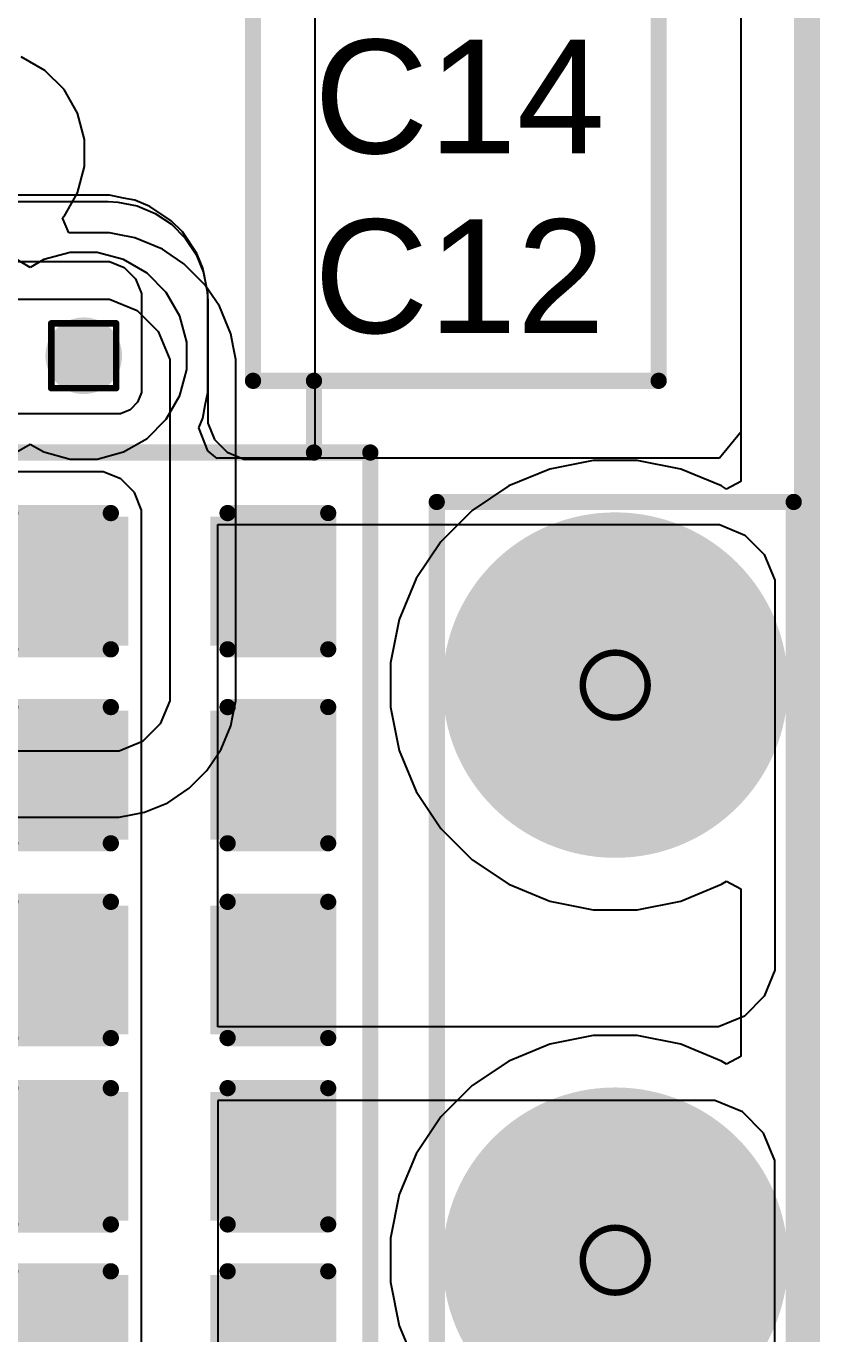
# Model space of a CAD drawing. Header units: inches. Extents: x -9 to 196, y -9 to 68.
# Drawn here: x 48.39 to 54.6, y 10.92 to 21.16 of the extents above; entities that cross this region are included whole.
import ezdxf

# ---------------------------------------------------------------- set-up
doc = ezdxf.new("R2010")
doc.units = ezdxf.units.IN
for name, color, linetype in [('Board Outline', 216, 'Continuous'), ('Bottom Layer', 5, 'Continuous'), ('Bottom Solder', 6, 'Continuous'), ('Drill Drawing', 1, 'Continuous'), ('Ground', 16, 'Continuous'), ('Multi-Layer', 9, 'Continuous'), ('Pad Holes', 156, 'Continuous'), ('Power 3V3', 76, 'Continuous'), ('Top Layer', 1, 'Continuous'), ('Top Overlay', 2, 'Continuous'), ('Top Paste', 8, 'Continuous'), ('Top Solder', 216, 'Continuous'), ('Via Holes', 16, 'Continuous')]:
    doc.layers.add(name, color=color, linetype=linetype)
doc.styles.add('Arial', font='', dxfattribs={"height": 0.2})
doc.styles.get('Arial').set_extended_font_data('Arial')

# ---------------------------------------------------------------- blocks, each defined once
blk = doc.blocks.new('WR483245_15F5_G_27')
at = {"layer": 'Bottom Layer'}
h = blk.add_hatch(color=5, dxfattribs=at)
edge = h.paths.add_edge_path()
edge.add_arc((-2.25, 0), 1.25, 0, 360)
h = blk.add_hatch(color=5, dxfattribs=at)
edge = h.paths.add_edge_path()
edge.add_arc((2.25, 0), 1.25, 0, 360)
at = {"layer": 'Bottom Solder'}
h = blk.add_hatch(color=6, dxfattribs=at)
edge = h.paths.add_edge_path()
edge.add_arc((-2.25, 0), 1.3516, 0, 360)
h = blk.add_hatch(color=6, dxfattribs=at)
edge = h.paths.add_edge_path()
edge.add_arc((2.25, 0), 1.3516, 0, 360)
at = {"layer": 'Ground'}
h = blk.add_hatch(color=16, dxfattribs=at)
edge = h.paths.add_edge_path()
edge.add_arc((-2.25, 0), 1.25, 0, 360)
h = blk.add_hatch(color=16, dxfattribs=at)
edge = h.paths.add_edge_path()
edge.add_arc((2.25, 0), 1.25, 0, 360)
at = {"layer": 'Multi-Layer'}
h = blk.add_hatch(color=9, dxfattribs=at)
edge = h.paths.add_edge_path()
edge.add_arc((-2.25, 0), 1.25, 0, 360)
h = blk.add_hatch(color=9, dxfattribs=at)
edge = h.paths.add_edge_path()
edge.add_arc((2.25, 0), 1.25, 0, 360)
at = {"layer": 'Pad Holes'}
h = blk.add_hatch(color=7, dxfattribs=at)
edge = h.paths.add_edge_path()
edge.add_arc((-2.25, 0), 0.6, 0, 360)
h = blk.add_hatch(color=7, dxfattribs=at)
edge = h.paths.add_edge_path()
edge.add_arc((2.25, 0), 0.6, 0, 360)
at = {"layer": 'Power 3V3'}
h = blk.add_hatch(color=76, dxfattribs=at)
edge = h.paths.add_edge_path()
edge.add_arc((-2.25, 0), 1.25, 0, 360)
h = blk.add_hatch(color=76, dxfattribs=at)
edge = h.paths.add_edge_path()
edge.add_arc((2.25, 0), 1.25, 0, 360)
at = {"layer": 'Top Layer'}
h = blk.add_hatch(color=1, dxfattribs=at)
edge = h.paths.add_edge_path()
edge.add_arc((-2.25, 0), 1.25, 0, 360)
h = blk.add_hatch(color=1, dxfattribs=at)
edge = h.paths.add_edge_path()
edge.add_arc((2.25, 0), 1.25, 0, 360)
at = {"layer": 'Top Solder'}
h = blk.add_hatch(color=216, dxfattribs=at)
edge = h.paths.add_edge_path()
edge.add_arc((-2.25, 0), 1.3516, 0, 360)
h = blk.add_hatch(color=216, dxfattribs=at)
edge = h.paths.add_edge_path()
edge.add_arc((2.25, 0), 1.3516, 0, 360)
at = {"layer": 'Top Overlay'}
for points in [[(-3.683, 1.397, 0.127, 0.127, 0), (3.683, 1.397, 0.127, 0.127, 0)], [(-3.683, 1.397, 0.127, 0.127, 0), (-3.683, -1.397, 0.127, 0.127, 0)], [(3.683, 1.397, 0.127, 0.127, 0), (3.683, -1.397, 0.127, 0.127, 0)], [(-3.683, -1.397, 0.127, 0.127, 0), (3.683, -1.397, 0.127, 0.127, 0)]]:
    blk.add_lwpolyline(points, format="xyseb", dxfattribs=at)
for points in [[(-3.71475, 1.397, 0.0635, 0.0635, 1), (-3.65125, 1.397, 0.0635, 0.0635, 1)], [(-3.71475, 1.397, 0.0635, 0.0635, 1), (-3.65125, 1.397, 0.0635, 0.0635, 1)], [(3.65125, 1.397, 0.0635, 0.0635, 1), (3.71475, 1.397, 0.0635, 0.0635, 1)], [(3.65125, 1.397, 0.0635, 0.0635, 1), (3.71475, 1.397, 0.0635, 0.0635, 1)], [(-3.71475, -1.397, 0.0635, 0.0635, 1), (-3.65125, -1.397, 0.0635, 0.0635, 1)], [(-3.71475, -1.397, 0.0635, 0.0635, 1), (-3.65125, -1.397, 0.0635, 0.0635, 1)], [(3.65125, -1.397, 0.0635, 0.0635, 1), (3.71475, -1.397, 0.0635, 0.0635, 1)], [(3.65125, -1.397, 0.0635, 0.0635, 1), (3.71475, -1.397, 0.0635, 0.0635, 1)]]:
    blk.add_lwpolyline(points, format="xyseb", close=True, dxfattribs=at)
blk = doc.blocks.new('C___0603_50')
at = {"layer": 'Top Layer'}
for points in [[(-0.381, 0.445), (-0.381, -0.445), (-1.143, -0.445), (-1.143, 0.445)], [(1.143, 0.445), (1.143, -0.445), (0.381, -0.445), (0.381, 0.445)]]:
    blk.add_hatch(color=1, dxfattribs=at).paths.add_polyline_path(points)
at = {"layer": 'Top Paste'}
for points in [[(-0.381, 0.445), (-0.381, -0.445), (-1.143, -0.445), (-1.143, 0.445)], [(1.143, 0.445), (1.143, -0.445), (0.381, -0.445), (0.381, 0.445)]]:
    blk.add_hatch(color=8, dxfattribs=at).paths.add_polyline_path(points)
at = {"layer": 'Top Solder'}
for points in [[(-0.321, 0.504), (-0.321, -0.504), (-1.203, -0.504), (-1.203, 0.504)], [(1.203, 0.504), (1.203, -0.504), (0.321, -0.504), (0.321, 0.504)]]:
    blk.add_hatch(color=216, dxfattribs=at).paths.add_polyline_path(points)
at = {"layer": 'Top Overlay'}
for points in [[(-1.245, 0.533, 0.127, 0.127, 0), (-1.245, -0.533, 0.127, 0.127, 0)], [(-0.457, 0.533, 0.127, 0.127, 0), (-1.245, 0.533, 0.127, 0.127, 0)], [(1.245, 0.533, 0.127, 0.127, 0), (0.457, 0.533, 0.127, 0.127, 0)], [(1.245, 0.533, 0.127, 0.127, 0), (1.245, -0.533, 0.127, 0.127, 0)], [(-0.457, -0.533, 0.127, 0.127, 0), (-1.245, -0.533, 0.127, 0.127, 0)], [(1.245, -0.533, 0.127, 0.127, 0), (0.457, -0.533, 0.127, 0.127, 0)]]:
    blk.add_lwpolyline(points, format="xyseb", dxfattribs=at)
for points in [[(-1.276, 0.533, 0.0635, 0.0635, 1), (-1.213, 0.533, 0.0635, 0.0635, 1)], [(-1.276, 0.533, 0.0635, 0.0635, 1), (-1.213, 0.533, 0.0635, 0.0635, 1)], [(-0.489, 0.533, 0.0635, 0.0635, 1), (-0.425, 0.533, 0.0635, 0.0635, 1)], [(0.425, 0.533, 0.0635, 0.0635, 1), (0.489, 0.533, 0.0635, 0.0635, 1)], [(1.213, 0.533, 0.0635, 0.0635, 1), (1.276, 0.533, 0.0635, 0.0635, 1)], [(1.213, 0.533, 0.0635, 0.0635, 1), (1.276, 0.533, 0.0635, 0.0635, 1)], [(-1.276, -0.533, 0.0635, 0.0635, 1), (-1.213, -0.533, 0.0635, 0.0635, 1)], [(-1.276, -0.533, 0.0635, 0.0635, 1), (-1.213, -0.533, 0.0635, 0.0635, 1)], [(-0.489, -0.533, 0.0635, 0.0635, 1), (-0.425, -0.533, 0.0635, 0.0635, 1)], [(0.425, -0.533, 0.0635, 0.0635, 1), (0.489, -0.533, 0.0635, 0.0635, 1)], [(1.213, -0.533, 0.0635, 0.0635, 1), (1.276, -0.533, 0.0635, 0.0635, 1)], [(1.213, -0.533, 0.0635, 0.0635, 1), (1.276, -0.533, 0.0635, 0.0635, 1)]]:
    blk.add_lwpolyline(points, format="xyseb", close=True, dxfattribs=at)
blk = doc.blocks.new('C___0603_52')
at = {"layer": 'Top Layer'}
for points in [[(-0.381, 0.445), (-0.381, -0.445), (-1.143, -0.445), (-1.143, 0.445)], [(1.143, 0.445), (1.143, -0.445), (0.381, -0.445), (0.381, 0.445)]]:
    blk.add_hatch(color=1, dxfattribs=at).paths.add_polyline_path(points)
at = {"layer": 'Top Paste'}
for points in [[(-0.381, 0.445), (-0.381, -0.445), (-1.143, -0.445), (-1.143, 0.445)], [(1.143, 0.445), (1.143, -0.445), (0.381, -0.445), (0.381, 0.445)]]:
    blk.add_hatch(color=8, dxfattribs=at).paths.add_polyline_path(points)
at = {"layer": 'Top Solder'}
for points in [[(-0.321, 0.504), (-0.321, -0.504), (-1.203, -0.504), (-1.203, 0.504)], [(1.203, 0.504), (1.203, -0.504), (0.321, -0.504), (0.321, 0.504)]]:
    blk.add_hatch(color=216, dxfattribs=at).paths.add_polyline_path(points)
at = {"layer": 'Top Overlay'}
for points in [[(-1.245, 0.533, 0.127, 0.127, 0), (-1.245, -0.533, 0.127, 0.127, 0)], [(-0.457, 0.533, 0.127, 0.127, 0), (-1.245, 0.533, 0.127, 0.127, 0)], [(1.245, 0.533, 0.127, 0.127, 0), (0.457, 0.533, 0.127, 0.127, 0)], [(1.245, 0.533, 0.127, 0.127, 0), (1.245, -0.533, 0.127, 0.127, 0)], [(-0.457, -0.533, 0.127, 0.127, 0), (-1.245, -0.533, 0.127, 0.127, 0)], [(1.245, -0.533, 0.127, 0.127, 0), (0.457, -0.533, 0.127, 0.127, 0)]]:
    blk.add_lwpolyline(points, format="xyseb", dxfattribs=at)
for points in [[(-1.276, 0.533, 0.0635, 0.0635, 1), (-1.213, 0.533, 0.0635, 0.0635, 1)], [(-1.276, 0.533, 0.0635, 0.0635, 1), (-1.213, 0.533, 0.0635, 0.0635, 1)], [(-0.489, 0.533, 0.0635, 0.0635, 1), (-0.425, 0.533, 0.0635, 0.0635, 1)], [(0.425, 0.533, 0.0635, 0.0635, 1), (0.489, 0.533, 0.0635, 0.0635, 1)], [(1.213, 0.533, 0.0635, 0.0635, 1), (1.276, 0.533, 0.0635, 0.0635, 1)], [(1.213, 0.533, 0.0635, 0.0635, 1), (1.276, 0.533, 0.0635, 0.0635, 1)], [(-1.276, -0.533, 0.0635, 0.0635, 1), (-1.213, -0.533, 0.0635, 0.0635, 1)], [(-1.276, -0.533, 0.0635, 0.0635, 1), (-1.213, -0.533, 0.0635, 0.0635, 1)], [(-0.489, -0.533, 0.0635, 0.0635, 1), (-0.425, -0.533, 0.0635, 0.0635, 1)], [(0.425, -0.533, 0.0635, 0.0635, 1), (0.489, -0.533, 0.0635, 0.0635, 1)], [(1.213, -0.533, 0.0635, 0.0635, 1), (1.276, -0.533, 0.0635, 0.0635, 1)], [(1.213, -0.533, 0.0635, 0.0635, 1), (1.276, -0.533, 0.0635, 0.0635, 1)]]:
    blk.add_lwpolyline(points, format="xyseb", close=True, dxfattribs=at)
blk = doc.blocks.new('C___0603_53')
at = {"layer": 'Top Layer'}
for points in [[(-0.381, 0.445), (-0.381, -0.445), (-1.143, -0.445), (-1.143, 0.445)], [(1.143, 0.445), (1.143, -0.445), (0.381, -0.445), (0.381, 0.445)]]:
    blk.add_hatch(color=1, dxfattribs=at).paths.add_polyline_path(points)
at = {"layer": 'Top Paste'}
for points in [[(-0.381, 0.445), (-0.381, -0.445), (-1.143, -0.445), (-1.143, 0.445)], [(1.143, 0.445), (1.143, -0.445), (0.381, -0.445), (0.381, 0.445)]]:
    blk.add_hatch(color=8, dxfattribs=at).paths.add_polyline_path(points)
at = {"layer": 'Top Solder'}
for points in [[(-0.321, 0.504), (-0.321, -0.504), (-1.203, -0.504), (-1.203, 0.504)], [(1.203, 0.504), (1.203, -0.504), (0.321, -0.504), (0.321, 0.504)]]:
    blk.add_hatch(color=216, dxfattribs=at).paths.add_polyline_path(points)
at = {"layer": 'Top Overlay'}
for points in [[(-1.245, 0.533, 0.127, 0.127, 0), (-1.245, -0.533, 0.127, 0.127, 0)], [(-0.457, 0.533, 0.127, 0.127, 0), (-1.245, 0.533, 0.127, 0.127, 0)], [(1.245, 0.533, 0.127, 0.127, 0), (0.457, 0.533, 0.127, 0.127, 0)], [(1.245, 0.533, 0.127, 0.127, 0), (1.245, -0.533, 0.127, 0.127, 0)], [(-0.457, -0.533, 0.127, 0.127, 0), (-1.245, -0.533, 0.127, 0.127, 0)], [(1.245, -0.533, 0.127, 0.127, 0), (0.457, -0.533, 0.127, 0.127, 0)]]:
    blk.add_lwpolyline(points, format="xyseb", dxfattribs=at)
for points in [[(-1.276, 0.533, 0.0635, 0.0635, 1), (-1.213, 0.533, 0.0635, 0.0635, 1)], [(-1.276, 0.533, 0.0635, 0.0635, 1), (-1.213, 0.533, 0.0635, 0.0635, 1)], [(-0.489, 0.533, 0.0635, 0.0635, 1), (-0.425, 0.533, 0.0635, 0.0635, 1)], [(0.425, 0.533, 0.0635, 0.0635, 1), (0.489, 0.533, 0.0635, 0.0635, 1)], [(1.213, 0.533, 0.0635, 0.0635, 1), (1.276, 0.533, 0.0635, 0.0635, 1)], [(1.213, 0.533, 0.0635, 0.0635, 1), (1.276, 0.533, 0.0635, 0.0635, 1)], [(-1.276, -0.533, 0.0635, 0.0635, 1), (-1.213, -0.533, 0.0635, 0.0635, 1)], [(-1.276, -0.533, 0.0635, 0.0635, 1), (-1.213, -0.533, 0.0635, 0.0635, 1)], [(-0.489, -0.533, 0.0635, 0.0635, 1), (-0.425, -0.533, 0.0635, 0.0635, 1)], [(0.425, -0.533, 0.0635, 0.0635, 1), (0.489, -0.533, 0.0635, 0.0635, 1)], [(1.213, -0.533, 0.0635, 0.0635, 1), (1.276, -0.533, 0.0635, 0.0635, 1)], [(1.213, -0.533, 0.0635, 0.0635, 1), (1.276, -0.533, 0.0635, 0.0635, 1)]]:
    blk.add_lwpolyline(points, format="xyseb", close=True, dxfattribs=at)
blk = doc.blocks.new('C___0603_55')
at = {"layer": 'Top Layer'}
for points in [[(-0.381, 0.445), (-0.381, -0.445), (-1.143, -0.445), (-1.143, 0.445)], [(1.143, 0.445), (1.143, -0.445), (0.381, -0.445), (0.381, 0.445)]]:
    blk.add_hatch(color=1, dxfattribs=at).paths.add_polyline_path(points)
at = {"layer": 'Top Paste'}
for points in [[(-0.381, 0.445), (-0.381, -0.445), (-1.143, -0.445), (-1.143, 0.445)], [(1.143, 0.445), (1.143, -0.445), (0.381, -0.445), (0.381, 0.445)]]:
    blk.add_hatch(color=8, dxfattribs=at).paths.add_polyline_path(points)
at = {"layer": 'Top Solder'}
for points in [[(-0.321, 0.504), (-0.321, -0.504), (-1.203, -0.504), (-1.203, 0.504)], [(1.203, 0.504), (1.203, -0.504), (0.321, -0.504), (0.321, 0.504)]]:
    blk.add_hatch(color=216, dxfattribs=at).paths.add_polyline_path(points)
at = {"layer": 'Top Overlay'}
for points in [[(-1.245, 0.533, 0.127, 0.127, 0), (-1.245, -0.533, 0.127, 0.127, 0)], [(-0.457, 0.533, 0.127, 0.127, 0), (-1.245, 0.533, 0.127, 0.127, 0)], [(1.245, 0.533, 0.127, 0.127, 0), (0.457, 0.533, 0.127, 0.127, 0)], [(1.245, 0.533, 0.127, 0.127, 0), (1.245, -0.533, 0.127, 0.127, 0)], [(-0.457, -0.533, 0.127, 0.127, 0), (-1.245, -0.533, 0.127, 0.127, 0)], [(1.245, -0.533, 0.127, 0.127, 0), (0.457, -0.533, 0.127, 0.127, 0)]]:
    blk.add_lwpolyline(points, format="xyseb", dxfattribs=at)
for points in [[(-1.276, 0.533, 0.0635, 0.0635, 1), (-1.213, 0.533, 0.0635, 0.0635, 1)], [(-1.276, 0.533, 0.0635, 0.0635, 1), (-1.213, 0.533, 0.0635, 0.0635, 1)], [(-0.489, 0.533, 0.0635, 0.0635, 1), (-0.425, 0.533, 0.0635, 0.0635, 1)], [(0.425, 0.533, 0.0635, 0.0635, 1), (0.489, 0.533, 0.0635, 0.0635, 1)], [(1.213, 0.533, 0.0635, 0.0635, 1), (1.276, 0.533, 0.0635, 0.0635, 1)], [(1.213, 0.533, 0.0635, 0.0635, 1), (1.276, 0.533, 0.0635, 0.0635, 1)], [(-1.276, -0.533, 0.0635, 0.0635, 1), (-1.213, -0.533, 0.0635, 0.0635, 1)], [(-1.276, -0.533, 0.0635, 0.0635, 1), (-1.213, -0.533, 0.0635, 0.0635, 1)], [(-0.489, -0.533, 0.0635, 0.0635, 1), (-0.425, -0.533, 0.0635, 0.0635, 1)], [(0.425, -0.533, 0.0635, 0.0635, 1), (0.489, -0.533, 0.0635, 0.0635, 1)], [(1.213, -0.533, 0.0635, 0.0635, 1), (1.276, -0.533, 0.0635, 0.0635, 1)], [(1.213, -0.533, 0.0635, 0.0635, 1), (1.276, -0.533, 0.0635, 0.0635, 1)]]:
    blk.add_lwpolyline(points, format="xyseb", close=True, dxfattribs=at)
blk = doc.blocks.new('C___0603_61')
at = {"layer": 'Top Layer'}
for points in [[(-0.381, 0.445), (-0.381, -0.445), (-1.143, -0.445), (-1.143, 0.445)], [(1.143, 0.445), (1.143, -0.445), (0.381, -0.445), (0.381, 0.445)]]:
    blk.add_hatch(color=1, dxfattribs=at).paths.add_polyline_path(points)
at = {"layer": 'Top Paste'}
for points in [[(-0.381, 0.445), (-0.381, -0.445), (-1.143, -0.445), (-1.143, 0.445)], [(1.143, 0.445), (1.143, -0.445), (0.381, -0.445), (0.381, 0.445)]]:
    blk.add_hatch(color=8, dxfattribs=at).paths.add_polyline_path(points)
at = {"layer": 'Top Solder'}
for points in [[(-0.321, 0.504), (-0.321, -0.504), (-1.203, -0.504), (-1.203, 0.504)], [(1.203, 0.504), (1.203, -0.504), (0.321, -0.504), (0.321, 0.504)]]:
    blk.add_hatch(color=216, dxfattribs=at).paths.add_polyline_path(points)
at = {"layer": 'Top Overlay'}
for points in [[(-1.245, 0.533, 0.127, 0.127, 0), (-1.245, -0.533, 0.127, 0.127, 0)], [(-0.457, 0.533, 0.127, 0.127, 0), (-1.245, 0.533, 0.127, 0.127, 0)], [(1.245, 0.533, 0.127, 0.127, 0), (0.457, 0.533, 0.127, 0.127, 0)], [(1.245, 0.533, 0.127, 0.127, 0), (1.245, -0.533, 0.127, 0.127, 0)], [(-0.457, -0.533, 0.127, 0.127, 0), (-1.245, -0.533, 0.127, 0.127, 0)], [(1.245, -0.533, 0.127, 0.127, 0), (0.457, -0.533, 0.127, 0.127, 0)]]:
    blk.add_lwpolyline(points, format="xyseb", dxfattribs=at)
for points in [[(-1.276, 0.533, 0.0635, 0.0635, 1), (-1.213, 0.533, 0.0635, 0.0635, 1)], [(-1.276, 0.533, 0.0635, 0.0635, 1), (-1.213, 0.533, 0.0635, 0.0635, 1)], [(-0.489, 0.533, 0.0635, 0.0635, 1), (-0.425, 0.533, 0.0635, 0.0635, 1)], [(0.425, 0.533, 0.0635, 0.0635, 1), (0.489, 0.533, 0.0635, 0.0635, 1)], [(1.213, 0.533, 0.0635, 0.0635, 1), (1.276, 0.533, 0.0635, 0.0635, 1)], [(1.213, 0.533, 0.0635, 0.0635, 1), (1.276, 0.533, 0.0635, 0.0635, 1)], [(-1.276, -0.533, 0.0635, 0.0635, 1), (-1.213, -0.533, 0.0635, 0.0635, 1)], [(-1.276, -0.533, 0.0635, 0.0635, 1), (-1.213, -0.533, 0.0635, 0.0635, 1)], [(-0.489, -0.533, 0.0635, 0.0635, 1), (-0.425, -0.533, 0.0635, 0.0635, 1)], [(0.425, -0.533, 0.0635, 0.0635, 1), (0.489, -0.533, 0.0635, 0.0635, 1)], [(1.213, -0.533, 0.0635, 0.0635, 1), (1.276, -0.533, 0.0635, 0.0635, 1)], [(1.213, -0.533, 0.0635, 0.0635, 1), (1.276, -0.533, 0.0635, 0.0635, 1)]]:
    blk.add_lwpolyline(points, format="xyseb", close=True, dxfattribs=at)

msp = doc.modelspace()

# ---------------------------------------------------------------- hatches: boundary and pattern name
at = {"layer": 'Bottom Layer'}
h = msp.add_hatch(color=5, dxfattribs=at)
edge = h.paths.add_edge_path()
edge.add_arc((48.84, 18.577), 0.3, 0, 360)
at = {"layer": 'Ground'}
h = msp.add_hatch(color=16, dxfattribs=at)
edge = h.paths.add_edge_path()
edge.add_arc((48.84, 18.577), 0.3, 0, 360)
at = {"layer": 'Power 3V3'}
h = msp.add_hatch(color=76, dxfattribs=at)
edge = h.paths.add_edge_path()
edge.add_arc((48.84, 18.577), 0.3, 0, 360)
at = {"layer": 'Top Layer'}
h = msp.add_hatch(color=1, dxfattribs=at)
edge = h.paths.add_edge_path()
edge.add_arc((48.84, 18.577), 0.3, 0, 360)
at = {"layer": 'Via Holes'}
h = msp.add_hatch(color=7, dxfattribs=at)
edge = h.paths.add_edge_path()
edge.add_arc((48.84, 18.577), 0.15, 0, 360)

# ---------------------------------------------------------------- linework, layer by layer
at = {"layer": 'Board Outline'}
msp.add_lwpolyline([(54.5, -0.722, 0.203, 0.203, 0), (54.5, 28.222, 0.203, 0.203, 0)], format="xyseb", dxfattribs=at)
at = {"layer": 'Bottom Layer'}
for p, q in [((53.982, 26.706), (53.982, 17.593)), ((48.733, 19.385), (48.528, 19.329)), ((48.946, 19.385), (48.733, 19.385)), ((49.152, 19.329), (48.946, 19.385)), ((48.421, 19.268), (48.315, 19.329)), ((48.528, 19.329), (48.421, 19.268)), ((49.336, 19.223), (49.152, 19.329)), ((49.486, 19.073), (49.336, 19.223)), ((49.593, 18.888), (49.486, 19.073)), ((49.648, 18.683), (49.593, 18.888)), ((49.648, 18.47), (49.648, 18.683)), ((49.593, 18.265), (49.648, 18.47)), ((49.486, 18.08), (49.593, 18.265)), ((49.336, 17.93), (49.486, 18.08)), ((49.152, 17.824), (49.336, 17.93)), ((48.315, 17.824), (48.421, 17.885)), ((48.421, 17.885), (48.528, 17.824)), ((48.528, 17.824), (48.733, 17.769)), ((48.946, 17.769), (49.152, 17.824)), ((48.733, 17.769), (48.946, 17.769)), ((52.827, 17.758), (52.487, 17.69)), ((53.173, 17.758), (52.827, 17.758)), ((53.513, 17.69), (53.173, 17.758)), ((52.487, 17.69), (52.167, 17.558)), ((53.833, 17.558), (53.513, 17.69)), ((52.167, 17.558), (51.879, 17.366)), ((53.87, 17.533), (53.833, 17.558)), ((53.982, 17.593), (53.87, 17.533)), ((51.879, 17.366), (51.635, 17.121)), ((51.635, 17.121), (51.442, 16.833)), ((51.442, 16.833), (51.31, 16.513)), ((51.31, 16.513), (51.242, 16.173)), ((51.242, 16.173), (51.242, 15.827)), ((51.242, 15.827), (51.31, 15.487)), ((51.31, 15.487), (51.442, 15.167)), ((51.442, 15.167), (51.635, 14.879)), ((51.635, 14.879), (51.879, 14.634)), ((51.879, 14.634), (52.167, 14.442)), ((52.167, 14.442), (52.487, 14.31)), ((53.513, 14.31), (53.833, 14.442)), ((53.833, 14.442), (53.87, 14.467)), ((53.87, 14.467), (53.982, 14.407)), ((53.982, 14.407), (53.982, 13.093)), ((52.487, 14.31), (52.827, 14.242)), ((52.827, 14.242), (53.173, 14.242)), ((53.173, 14.242), (53.513, 14.31)), ((52.827, 13.258), (52.487, 13.19)), ((53.173, 13.258), (52.827, 13.258)), ((53.513, 13.19), (53.173, 13.258)), ((52.487, 13.19), (52.167, 13.058)), ((53.833, 13.058), (53.513, 13.19)), ((52.167, 13.058), (51.879, 12.866)), ((53.87, 13.033), (53.833, 13.058)), ((53.982, 13.093), (53.87, 13.033)), ((51.879, 12.866), (51.635, 12.621)), ((51.635, 12.621), (51.442, 12.333)), ((51.442, 12.333), (51.31, 12.013)), ((51.31, 12.013), (51.242, 11.673)), ((51.242, 11.673), (51.242, 11.327)), ((51.242, 11.327), (51.31, 10.987)), ((51.31, 10.987), (51.442, 10.667))]:
    msp.add_line(p, q, dxfattribs=at)
at = {"layer": 'Drill Drawing'}
for points in [[(48.586, 18.831, 0.0508, 0.0508, 0), (49.094, 18.831, 0.0508, 0.0508, 0)], [(48.586, 18.323, 0.0508, 0.0508, 0), (48.586, 18.831, 0.0508, 0.0508, 0)], [(49.094, 18.323, 0.0508, 0.0508, 0), (49.094, 18.831, 0.0508, 0.0508, 0)], [(48.586, 18.323, 0.0508, 0.0508, 0), (49.094, 18.323, 0.0508, 0.0508, 0)]]:
    msp.add_lwpolyline(points, format="xyseb", dxfattribs=at)
for points in [[(48.573, 18.831, 0.0254, 0.0254, 1), (48.598, 18.831, 0.0254, 0.0254, 1)], [(48.573, 18.831, 0.0254, 0.0254, 1), (48.598, 18.831, 0.0254, 0.0254, 1)], [(49.081, 18.831, 0.0254, 0.0254, 1), (49.106, 18.831, 0.0254, 0.0254, 1)], [(49.081, 18.831, 0.0254, 0.0254, 1), (49.106, 18.831, 0.0254, 0.0254, 1)], [(48.573, 18.323, 0.0254, 0.0254, 1), (48.598, 18.323, 0.0254, 0.0254, 1)], [(48.573, 18.323, 0.0254, 0.0254, 1), (48.598, 18.323, 0.0254, 0.0254, 1)], [(49.081, 18.323, 0.0254, 0.0254, 1), (49.106, 18.323, 0.0254, 0.0254, 1)], [(49.081, 18.323, 0.0254, 0.0254, 1), (49.106, 18.323, 0.0254, 0.0254, 1)], [(53.254, 16, 0.0508, 0.0508, 1), (52.746, 16, 0.0508, 0.0508, 1)], [(52.733, 16, 0.0254, 0.0254, 1), (52.759, 16, 0.0254, 0.0254, 1)], [(53.241, 16, 0.0254, 0.0254, 1), (53.267, 16, 0.0254, 0.0254, 1)], [(53.254, 11.5, 0.0508, 0.0508, 1), (52.746, 11.5, 0.0508, 0.0508, 1)], [(52.733, 11.5, 0.0254, 0.0254, 1), (52.759, 11.5, 0.0254, 0.0254, 1)], [(53.241, 11.5, 0.0254, 0.0254, 1), (53.267, 11.5, 0.0254, 0.0254, 1)]]:
    msp.add_lwpolyline(points, format="xyseb", close=True, dxfattribs=at)
at = {"layer": 'Ground'}
for p, q in [((53.982, 26.706), (53.982, 17.593)), ((48.733, 19.385), (48.528, 19.329)), ((48.946, 19.385), (48.733, 19.385)), ((49.152, 19.329), (48.946, 19.385)), ((48.421, 19.268), (48.315, 19.329)), ((48.528, 19.329), (48.421, 19.268)), ((49.336, 19.223), (49.152, 19.329)), ((49.486, 19.073), (49.336, 19.223)), ((49.593, 18.888), (49.486, 19.073)), ((49.648, 18.683), (49.593, 18.888)), ((49.648, 18.47), (49.648, 18.683)), ((49.593, 18.265), (49.648, 18.47)), ((49.486, 18.08), (49.593, 18.265)), ((49.336, 17.93), (49.486, 18.08)), ((49.152, 17.824), (49.336, 17.93)), ((48.315, 17.824), (48.421, 17.885)), ((48.421, 17.885), (48.528, 17.824)), ((48.528, 17.824), (48.733, 17.769)), ((48.946, 17.769), (49.152, 17.824)), ((48.733, 17.769), (48.946, 17.769)), ((52.827, 17.758), (52.487, 17.69)), ((53.173, 17.758), (52.827, 17.758)), ((53.513, 17.69), (53.173, 17.758)), ((52.487, 17.69), (52.167, 17.558)), ((53.833, 17.558), (53.513, 17.69)), ((52.167, 17.558), (51.879, 17.366)), ((53.87, 17.533), (53.833, 17.558)), ((53.982, 17.593), (53.87, 17.533)), ((51.879, 17.366), (51.635, 17.121)), ((51.635, 17.121), (51.442, 16.833)), ((51.442, 16.833), (51.31, 16.513)), ((51.31, 16.513), (51.242, 16.173)), ((51.242, 16.173), (51.242, 15.827)), ((51.242, 15.827), (51.31, 15.487)), ((51.31, 15.487), (51.442, 15.167)), ((51.442, 15.167), (51.635, 14.879)), ((51.635, 14.879), (51.879, 14.634)), ((51.879, 14.634), (52.167, 14.442)), ((52.167, 14.442), (52.487, 14.31)), ((53.513, 14.31), (53.833, 14.442)), ((53.833, 14.442), (53.87, 14.467)), ((53.87, 14.467), (53.982, 14.407)), ((53.982, 14.407), (53.982, 13.093)), ((52.487, 14.31), (52.827, 14.242)), ((52.827, 14.242), (53.173, 14.242)), ((53.173, 14.242), (53.513, 14.31)), ((52.827, 13.258), (52.487, 13.19)), ((53.173, 13.258), (52.827, 13.258)), ((53.513, 13.19), (53.173, 13.258)), ((52.487, 13.19), (52.167, 13.058)), ((53.833, 13.058), (53.513, 13.19)), ((52.167, 13.058), (51.879, 12.866)), ((53.87, 13.033), (53.833, 13.058)), ((53.982, 13.093), (53.87, 13.033)), ((51.879, 12.866), (51.635, 12.621)), ((51.635, 12.621), (51.442, 12.333)), ((51.442, 12.333), (51.31, 12.013)), ((51.31, 12.013), (51.242, 11.673)), ((51.242, 11.673), (51.242, 11.327)), ((51.242, 11.327), (51.31, 10.987)), ((51.31, 10.987), (51.442, 10.667))]:
    msp.add_line(p, q, dxfattribs=at)
at = {"layer": 'Power 3V3'}
for p, q in [((53.982, 26.706), (53.982, 17.593)), ((48.536, 20.81), (48.351, 20.917)), ((48.686, 20.66), (48.536, 20.81)), ((48.792, 20.476), (48.686, 20.66)), ((48.847, 20.27), (48.792, 20.476)), ((48.847, 20.057), (48.847, 20.27)), ((48.792, 19.852), (48.847, 20.057)), ((48.686, 19.668), (48.792, 19.852)), ((48.674, 19.656), (48.686, 19.668)), ((48.723, 19.539), (48.674, 19.656)), ((48.924, 19.539), (48.723, 19.539)), ((49.041, 19.539), (48.924, 19.539)), ((49.107, 19.526), (49.041, 19.539)), ((49.239, 19.499), (49.107, 19.526)), ((49.456, 19.41), (49.239, 19.499)), ((49.239, 19.499), (49.239, 19.499)), ((49.523, 19.365), (49.456, 19.41)), ((49.456, 19.41), (49.456, 19.41)), ((49.456, 19.41), (49.456, 19.41)), ((49.624, 19.297), (49.523, 19.365)), ((49.789, 19.132), (49.624, 19.297)), ((49.624, 19.297), (49.624, 19.297)), ((49.902, 18.964), (49.789, 19.132)), ((44.857, 19.021), (48.924, 19.021)), ((48.924, 19.021), (49.041, 19.021)), ((49.041, 19.021), (49.258, 18.931)), ((49.258, 18.931), (49.423, 18.766)), ((49.991, 18.748), (49.902, 18.964)), ((49.423, 18.766), (49.513, 18.549)), ((50.013, 18.639), (49.991, 18.748)), ((49.991, 18.748), (49.991, 18.748)), ((49.991, 18.748), (49.991, 18.748)), ((50.031, 18.549), (50.013, 18.639)), ((49.513, 18.549), (49.513, 18.432)), ((50.031, 18.432), (50.031, 18.549)), ((50.031, 18.549), (50.031, 18.549)), ((50.031, 18.549), (50.031, 18.549)), ((49.513, 18.432), (49.513, 18.432)), ((49.513, 18.432), (49.513, 15.976)), ((50.031, 15.976), (50.031, 18.432)), ((50.031, 18.432), (50.031, 18.432)), ((52.827, 17.758), (52.487, 17.69)), ((53.173, 17.758), (52.827, 17.758)), ((53.513, 17.69), (53.173, 17.758)), ((52.487, 17.69), (52.167, 17.558)), ((53.833, 17.558), (53.513, 17.69)), ((52.167, 17.558), (51.879, 17.366)), ((53.87, 17.533), (53.833, 17.558)), ((53.982, 17.593), (53.87, 17.533)), ((51.879, 17.366), (51.635, 17.121)), ((51.635, 17.121), (51.442, 16.833)), ((51.442, 16.833), (51.31, 16.513)), ((51.31, 16.513), (51.242, 16.173)), ((51.242, 16.173), (51.242, 15.827)), ((49.513, 15.976), (49.513, 15.878)), ((50.031, 15.878), (50.031, 15.976)), ((49.513, 15.878), (49.438, 15.697)), ((50.01, 15.775), (50.031, 15.878)), ((50.031, 15.878), (50.031, 15.878)), ((50.031, 15.878), (50.031, 15.878)), ((49.991, 15.68), (50.01, 15.775)), ((51.242, 15.827), (51.31, 15.487)), ((49.438, 15.697), (49.299, 15.559)), ((49.916, 15.499), (49.991, 15.68)), ((49.991, 15.68), (49.991, 15.68)), ((49.991, 15.68), (49.991, 15.68)), ((49.299, 15.559), (49.118, 15.484)), ((49.02, 15.484), (44.84, 15.484)), ((49.118, 15.484), (49.02, 15.484)), ((49.02, 15.484), (49.02, 15.484)), ((49.874, 15.436), (49.916, 15.499)), ((51.31, 15.487), (51.442, 15.167)), ((49.804, 15.331), (49.874, 15.436)), ((49.665, 15.193), (49.804, 15.331)), ((49.804, 15.331), (49.804, 15.331)), ((49.574, 15.132), (49.665, 15.193)), ((49.665, 15.193), (49.665, 15.193)), ((51.442, 15.167), (51.635, 14.879)), ((49.316, 15.005), (49.497, 15.08)), ((49.497, 15.08), (49.574, 15.132)), ((49.497, 15.08), (49.497, 15.08)), ((44.84, 14.966), (49.02, 14.966)), ((49.02, 14.966), (49.118, 14.966)), ((49.118, 14.966), (49.212, 14.985)), ((49.118, 14.966), (49.118, 14.966)), ((49.118, 14.966), (49.118, 14.966)), ((49.212, 14.985), (49.316, 15.005)), ((49.316, 15.005), (49.316, 15.005)), ((49.316, 15.005), (49.316, 15.005)), ((51.635, 14.879), (51.879, 14.634)), ((51.879, 14.634), (52.167, 14.442)), ((52.167, 14.442), (52.487, 14.31)), ((53.513, 14.31), (53.833, 14.442)), ((53.833, 14.442), (53.87, 14.467)), ((53.87, 14.467), (53.982, 14.407)), ((53.982, 14.407), (53.982, 13.093)), ((52.487, 14.31), (52.827, 14.242)), ((52.827, 14.242), (53.173, 14.242)), ((53.173, 14.242), (53.513, 14.31)), ((52.827, 13.258), (52.487, 13.19)), ((53.173, 13.258), (52.827, 13.258)), ((53.513, 13.19), (53.173, 13.258)), ((52.487, 13.19), (52.167, 13.058)), ((53.833, 13.058), (53.513, 13.19)), ((52.167, 13.058), (51.879, 12.866)), ((53.87, 13.033), (53.833, 13.058)), ((53.982, 13.093), (53.87, 13.033)), ((51.879, 12.866), (51.635, 12.621)), ((51.635, 12.621), (51.442, 12.333)), ((51.442, 12.333), (51.31, 12.013)), ((51.31, 12.013), (51.242, 11.673)), ((51.242, 11.673), (51.242, 11.327)), ((51.242, 11.327), (51.31, 10.987)), ((51.31, 10.987), (51.442, 10.667))]:
    msp.add_line(p, q, dxfattribs=at)
at = {"layer": 'Top Layer'}
for p, q in [((53.982, 26.395), (53.982, 17.978)), ((50.652, 17.769), (50.652, 22.056)), ((48.98, 19.833), (42.98, 19.833)), ((47.059, 19.783), (49.031, 19.783)), ((49.042, 19.833), (48.98, 19.833)), ((49.031, 19.783), (49.107, 19.779)), ((49.152, 19.811), (49.042, 19.833)), ((49.042, 19.833), (49.042, 19.833)), ((49.042, 19.833), (49.042, 19.833)), ((49.107, 19.779), (49.257, 19.749)), ((49.241, 19.794), (49.152, 19.811)), ((49.356, 19.746), (49.241, 19.794)), ((49.241, 19.794), (49.241, 19.794)), ((49.241, 19.794), (49.241, 19.794)), ((49.257, 19.749), (49.399, 19.691)), ((49.524, 19.634), (49.356, 19.746)), ((49.399, 19.691), (49.526, 19.606)), ((49.612, 19.546), (49.524, 19.634)), ((49.526, 19.606), (49.634, 19.498)), ((49.724, 19.378), (49.612, 19.546)), ((49.612, 19.546), (49.612, 19.546)), ((49.634, 19.498), (49.719, 19.37)), ((49.719, 19.37), (49.777, 19.229)), ((49.772, 19.263), (49.724, 19.378)), ((42.955, 19.315), (48.98, 19.315)), ((48.98, 19.315), (49.042, 19.315)), ((49.042, 19.315), (49.157, 19.268)), ((49.157, 19.268), (49.245, 19.18)), ((49.793, 19.157), (49.772, 19.263)), ((49.772, 19.263), (49.772, 19.263)), ((49.772, 19.263), (49.772, 19.263)), ((49.245, 19.18), (49.293, 19.065)), ((49.777, 19.229), (49.807, 19.079)), ((49.811, 19.065), (49.793, 19.157)), ((49.293, 19.065), (49.293, 19.002)), ((49.807, 19.079), (49.811, 19.003)), ((49.811, 19.003), (49.811, 19.065)), ((49.811, 19.065), (49.811, 19.065)), ((49.811, 19.065), (49.811, 19.065)), ((49.293, 19.002), (49.293, 19.002)), ((49.293, 19.002), (49.293, 18.33)), ((49.811, 19.003), (49.811, 19.003)), ((49.811, 19.003), (49.811, 18.12)), ((49.811, 19.002), (49.811, 19.003)), ((49.811, 18.33), (49.811, 19.002)), ((49.293, 18.33), (49.293, 18.289)), ((49.811, 18.289), (49.811, 18.33)), ((49.293, 18.289), (49.262, 18.213)), ((49.791, 18.19), (49.811, 18.289)), ((49.811, 18.289), (49.811, 18.289)), ((49.811, 18.289), (49.811, 18.289)), ((49.086, 18.123), (41.318, 18.123)), ((49.127, 18.123), (49.086, 18.123)), ((49.086, 18.123), (49.086, 18.123)), ((49.203, 18.154), (49.127, 18.123)), ((49.262, 18.213), (49.203, 18.154)), ((49.772, 18.09), (49.791, 18.19)), ((49.811, 18.12), (49.811, 18.05)), ((49.74, 18.014), (49.772, 18.09)), ((49.812, 17.834), (49.74, 18.014)), ((49.74, 18.014), (49.74, 18.014)), ((49.74, 18.014), (49.74, 18.014)), ((49.772, 18.09), (49.772, 18.09)), ((49.772, 18.09), (49.772, 18.09)), ((49.811, 18.05), (49.864, 17.921)), ((49.864, 17.921), (49.963, 17.822)), ((53.982, 17.978), (53.815, 17.775)), ((49.826, 17.819), (49.812, 17.834)), ((49.885, 17.774), (49.826, 17.819)), ((49.963, 17.822), (50.092, 17.769)), ((49.89, 17.775), (49.885, 17.774)), ((53.706, 17.775), (49.89, 17.775)), ((50.092, 17.769), (50.162, 17.769)), ((50.162, 17.769), (50.162, 17.769)), ((50.162, 17.769), (50.652, 17.769)), ((53.815, 17.775), (53.706, 17.775)), ((53.815, 17.775), (53.815, 17.775)), ((48.916, 17.67), (43.173, 17.67)), ((48.991, 17.67), (48.916, 17.67)), ((48.916, 17.67), (48.916, 17.67)), ((49.13, 17.613), (48.991, 17.67)), ((49.236, 17.507), (49.13, 17.613)), ((49.293, 17.368), (49.236, 17.507)), ((49.293, 17.293), (49.293, 17.368)), ((49.293, 10.471), (49.293, 17.293)), ((49.89, 13.326), (49.89, 17.257)), ((49.89, 17.257), (53.706, 17.257)), ((53.706, 17.257), (53.815, 17.257)), ((53.815, 17.257), (54.014, 17.174)), ((54.014, 17.174), (54.167, 17.022)), ((54.167, 17.022), (54.25, 16.822)), ((54.25, 16.822), (54.25, 16.714)), ((54.25, 16.714), (54.25, 16.714)), ((54.25, 16.714), (54.25, 13.878)), ((54.25, 13.878), (54.25, 13.769)), ((54.25, 13.769), (54.166, 13.566)), ((54.166, 13.566), (54.011, 13.41)), ((54.011, 13.41), (53.808, 13.326)), ((53.698, 13.326), (49.89, 13.326)), ((53.808, 13.326), (53.698, 13.326)), ((53.698, 13.326), (53.698, 13.326)), ((53.663, 12.75), (49.89, 12.75)), ((49.89, 12.75), (49.89, 11.63)), ((53.779, 12.75), (53.663, 12.75)), ((53.663, 12.75), (53.663, 12.75)), ((53.995, 12.661), (53.779, 12.75)), ((54.161, 12.495), (53.995, 12.661)), ((54.25, 12.279), (54.161, 12.495)), ((54.25, 12.162), (54.25, 12.279)), ((54.25, 10.257), (54.25, 12.162)), ((49.89, 11.63), (49.89, 10.51))]:
    msp.add_line(p, q, dxfattribs=at)
at = {"layer": 'Top Overlay'}
for points in [[(50.165, 18.381, 0.127, 0.127, 0), (50.165, 25.357, 0.127, 0.127, 0)], [(53.34, 18.381, 0.127, 0.127, 0), (53.34, 25.357, 0.127, 0.127, 0)], [(50.165, 18.381, 0.127, 0.127, 0), (53.34, 18.381, 0.127, 0.127, 0)], [(50.642, 17.82, 0.127, 0.127, 0), (50.642, 18.381, 0.127, 0.127, 0)], [(47.939, 17.82, 0.127, 0.127, 0), (51.083, 17.82, 0.127, 0.127, 0)], [(51.083, 10.048, 0.127, 0.127, 0), (51.083, 17.82, 0.127, 0.127, 0)]]:
    msp.add_lwpolyline(points, format="xyseb", dxfattribs=at)
for points in [[(50.133, 18.381, 0.0635, 0.0635, 1), (50.197, 18.381, 0.0635, 0.0635, 1)], [(50.133, 18.381, 0.0635, 0.0635, 1), (50.197, 18.381, 0.0635, 0.0635, 1)], [(50.61, 18.381, 0.0635, 0.0635, 1), (50.674, 18.381, 0.0635, 0.0635, 1)], [(53.308, 18.381, 0.0635, 0.0635, 1), (53.372, 18.381, 0.0635, 0.0635, 1)], [(53.308, 18.381, 0.0635, 0.0635, 1), (53.372, 18.381, 0.0635, 0.0635, 1)], [(50.61, 17.82, 0.0635, 0.0635, 1), (50.674, 17.82, 0.0635, 0.0635, 1)], [(51.051, 17.82, 0.0635, 0.0635, 1), (51.115, 17.82, 0.0635, 0.0635, 1)], [(51.051, 17.82, 0.0635, 0.0635, 1), (51.115, 17.82, 0.0635, 0.0635, 1)]]:
    msp.add_lwpolyline(points, format="xyseb", close=True, dxfattribs=at)

# ---------------------------------------------------------------- block references
for name, p, rotation in [('C___0603_61', (49.509, 16.813), 180), ('WR483245_15F5_G_27', (53, 13.75), 90), ('C___0603_55', (49.509, 15.295), 180), ('C___0603_53', (49.509, 13.771), 180), ('C___0603_50', (49.509, 12.313), 180), ('C___0603_52', (49.509, 10.88), 180)]:
    msp.add_blockref(name, p, dxfattribs=dict(rotation=rotation))

# ---------------------------------------------------------------- texts
at = {"layer": 'Top Overlay', "style": 'Arial'}
for s, p in [('C14', (50.642, 20.161)), ('C12', (50.642, 18.755))]:
    msp.add_text(s, height=0.889, dxfattribs=at).set_placement(p)

doc.saveas('drawing.dxf')
